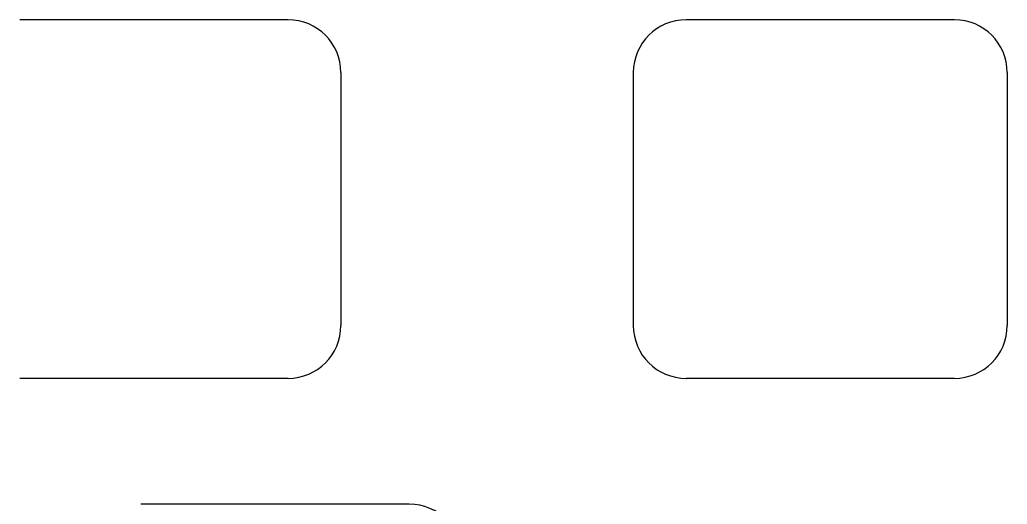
# Model space of a CAD drawing. Header units: millimetres. Extents: x -10 to 277, y -95 to 18.
# Drawn here: x 209.04 to 247.86, y -69.15 to -50.1 of the extents above; entities that cross this region are included whole.
import ezdxf

# ---------------------------------------------------------------- set-up
doc = ezdxf.new("R2010")
doc.units = ezdxf.units.MM
doc.header["$MEASUREMENT"] = 0
doc.layers.add('BLACK', color=7, linetype='CONTINUOUS')
doc.layers.add('Edge.Cuts', color=53, linetype='CONTINUOUS')

msp = doc.modelspace()

# ---------------------------------------------------------------- linework, layer by layer
at = {"layer": 'BLACK', "linetype": 'Continuous'}
for p, q in [((245.78125, -50.1), (235.231249, -50.1)), ((233.15625, -52.175), (233.15625, -62.125001)), ((247.85625, -52.175), (247.85625, -62.125)), ((245.78125, -64.2), (235.23125, -64.2)), ((224.35, -69.15), (213.8, -69.15))]:
    msp.add_line(p, q, dxfattribs=at)
at = {"layer": 'BLACK'}
for centre, radius, start, end in [((235.231254, -52.175004), 2.075004, 90.0001381, 179.9998896), ((245.78125, -52.175), 2.075, 0, 90), ((235.231252, -62.124998), 2.075002, 180.0000828, 269.9999448), ((245.78125, -62.125), 2.075, 270, 0), ((224.34997, -71.225019), 2.075019, 0.0005246, 89.9991716)]:
    msp.add_arc(centre, radius, start, end, dxfattribs=at)
at = {"layer": 'Edge.Cuts', "linetype": 'Continuous'}
for p, q in [((219.5875, -50.1), (209.0375, -50.1)), ((221.6625, -52.175), (221.6625, -62.125)), ((219.5875, -64.2), (209.0375, -64.2))]:
    msp.add_line(p, q, dxfattribs=at)
at = {"layer": 'Edge.Cuts'}
for centre, radius, start, end in [((219.587472, -52.175015), 2.075015, 0.0004142, 89.9992269), ((219.587472, -62.125015), 2.075028, 270.0007731, 0.0004142)]:
    msp.add_arc(centre, radius, start, end, dxfattribs=at)

doc.saveas('drawing.dxf')
